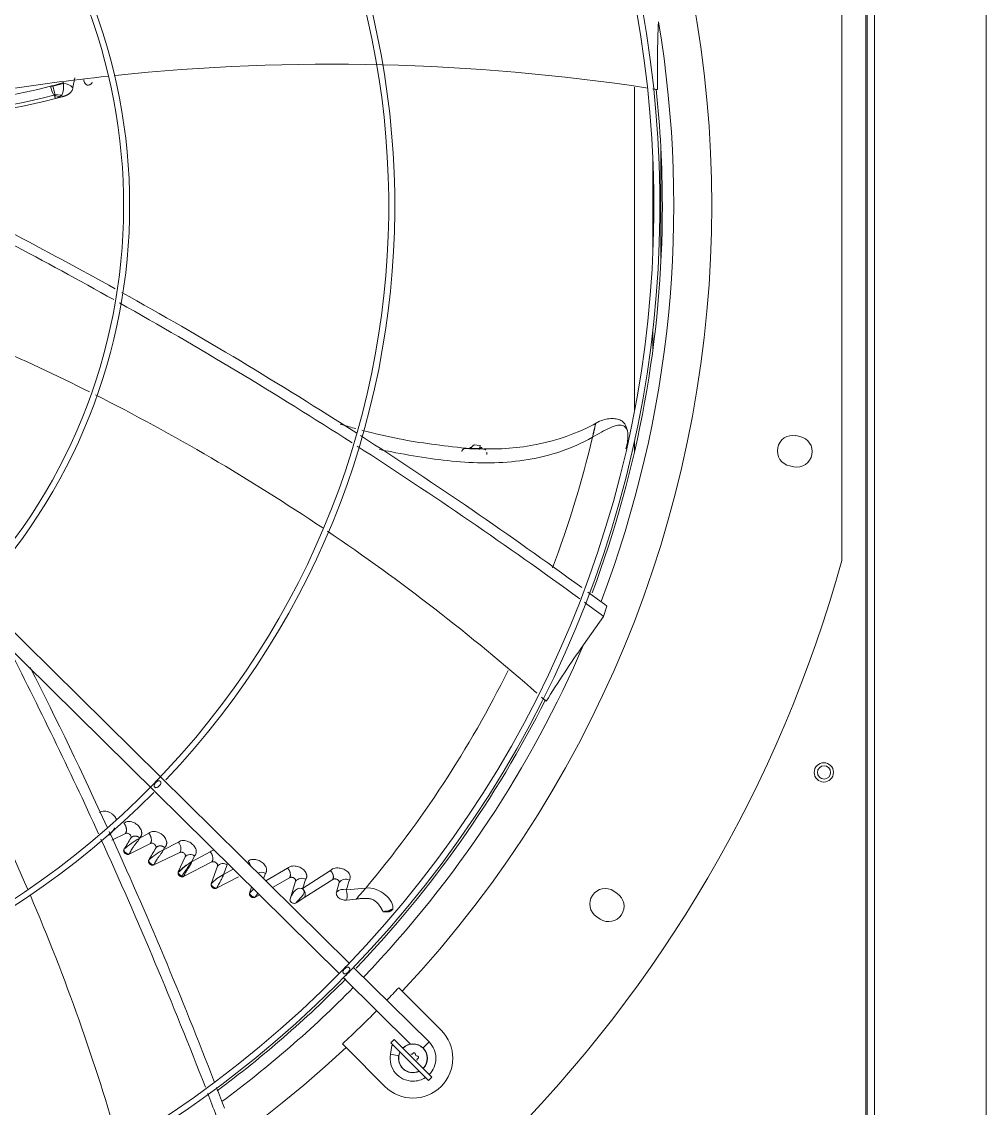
# Model space of a CAD drawing. Header units: millimetres. Extents: x 113490 to 142599, y -20467 to 115.
# Drawn here: x 126723.5 to 127123.6, y -11734.3 to -11283.8 of the extents above; entities that cross this region are included whole.
import ezdxf

# ---------------------------------------------------------------- set-up
doc = ezdxf.new("R2010")
doc.units = ezdxf.units.MM
doc.layers.add('DV3_0', color=7, linetype='Continuous')

msp = doc.modelspace()

# ---------------------------------------------------------------- linework, layer by layer
at = {"layer": 'DV3_0', "color": 7, "linetype": 'Continuous', "lineweight": 20}
for p, q in [((127123.64, -11903.49), (127123.64, -9745.49)), ((127073.64, -9845.59), (127073.64, -11865.47)), ((126735.42, -11310.52), (126735.42, -11310.5)), ((126736.33, -11310.31), (126740.82, -11308.9)), ((126740.82, -11308.9), (126740.85, -11309.41)), ((126736.83, -11314.21), (126736.79, -11314.18)), ((126737.46, -11315.62), (126736.88, -11314.26)), ((126737.12, -11314.17), (126739.07, -11314.84)), ((126739.07, -11314.84), (126737.46, -11315.62)), ((126740.04, -11314.26), (126739.07, -11314.84)), ((126740.24, -11314.88), (126740.04, -11314.26)), ((126988.63, -11383.52), (126988.63, -11336.47)), ((126985.31, -11379.64), (126985.31, -11340.34)), ((126985.31, -11419.76), (126985.31, -11411.56)), ((126909.78, -11460.67), (126913.32, -11460.77)), ((126890, -11709.27), (126892.46, -11706.78)), ((126879.88, -11712.5), (126876.44, -11711.89))]:
    msp.add_line(p, q, dxfattribs=at)
at = {"layer": 'DV3_0', "color": 7, "linetype": 'Continuous', "lineweight": 15}
for p, q in [((127074.24, -9857.26), (127074.24, -11851.51)), ((127077.24, -9857.26), (127077.24, -11851.51)), ((127063.74, -11507.16), (127063.74, -11212.82)), ((126744.72, -11311.09), (126745.54, -11307.04)), ((126735.42, -11310.5), (126735.4, -11310.42)), ((126736.38, -11310.46), (126736.33, -11310.31)), ((126740.85, -11309.41), (126736.38, -11310.46)), ((126736.39, -11310.5), (126736.38, -11310.46)), ((126977.73, -11444.84), (126977.73, -11310.84)), ((126736.79, -11314.18), (126737.15, -11313.76)), ((126736.83, -11314.21), (126737.16, -11313.9)), ((126736.88, -11314.26), (126736.83, -11314.21)), ((126736.88, -11314.26), (126737.12, -11314.17)), ((126737.16, -11313.9), (126737.15, -11313.76)), ((126740.04, -11314.26), (126737.16, -11313.9)), ((126740.24, -11314.88), (126737.46, -11315.62)), ((126859.33, -11674.11), (126550.04, -11369.11)), ((126546.48, -11374.03), (126855.15, -11678.41)), ((127046.29, -11455.72), (127044.62, -11455.38)), ((126909.76, -11460.82), (126913.28, -11460.91)), ((126913.85, -11459.44), (126910.99, -11459.21)), ((126913.28, -11460.91), (126913.32, -11460.77)), ((126916.49, -11460.8), (126915.22, -11460.78)), ((126977.73, -11461.9), (126977.73, -11457.32)), ((127042.13, -11467.94), (127043.79, -11468.27)), ((126964.89, -11530.33), (126966.18, -11526.01)), ((126956.57, -11542.07), (126964.89, -11530.33)), ((126766.55, -11620.32), (126760.83, -11623.06)), ((126776.19, -11620.23), (126772.24, -11622.34)), ((126772.24, -11622.34), (126772.37, -11622.14)), ((126776.89, -11624.44), (126768.03, -11628.89)), ((126788.44, -11623.91), (126782.21, -11627.07)), ((126782.21, -11627.07), (126782.76, -11626.19)), ((126789.11, -11628.16), (126778.3, -11633.34)), ((126788.4, -11636.28), (126791.33, -11630.01)), ((126801.68, -11627.95), (126793.94, -11632.12)), ((126793.94, -11632.12), (126795.2, -11629.68)), ((126802.4, -11632.14), (126790.61, -11638.17)), ((126802.07, -11641.22), (126804.69, -11633.86)), ((126807.14, -11637.31), (126808.73, -11633.35)), ((126811.23, -11635.11), (126807.14, -11637.31)), ((126833.76, -11634.71), (126824.73, -11639.99)), ((126851.51, -11635.73), (126839.98, -11643.18)), ((126813.42, -11638.34), (126804.33, -11642.99)), ((126823.79, -11639.06), (126824.57, -11636.93)), ((126834.62, -11638.65), (126827.48, -11642.7)), ((126834.79, -11647.61), (126837.09, -11640.13)), ((126852.51, -11639.39), (126840.88, -11646.74)), ((126853.99, -11644.6), (126855.14, -11640.66)), ((126817.97, -11645.09), (126818.8, -11642.57)), ((126839.98, -11643.18), (126839.75, -11643.15)), ((126866.19, -11642.94), (126858.12, -11643.74)), ((126970.53, -11645.15), (126969.11, -11644.2)), ((126822.05, -11645.77), (126820.33, -11646.75)), ((126840.88, -11646.74), (126837.28, -11649.09)), ((126862.26, -11647.52), (126858.26, -11647.92)), ((126873.49, -11652.78), (126873.48, -11652.77)), ((126962, -11654.85), (126963.42, -11655.79)), ((126892.46, -11706.78), (126861.11, -11675.87)), ((126856.93, -11680.17), (126884.78, -11707.63)), ((126881.35, -11685.77), (126879.86, -11684.27)), ((126897.46, -11701.88), (126881.35, -11685.77)), ((126856.52, -11707.61), (126858.01, -11709.1)), ((126877.07, -11708.28), (126876.44, -11711.89)), ((126878.01, -11705.77), (126876.6, -11707.18)), ((126892.16, -11722.74), (126876.6, -11707.18)), ((126877.83, -11708.41), (126877.07, -11708.28)), ((126878.01, -11705.77), (126893.57, -11721.32)), ((126858.01, -11709.1), (126874.12, -11725.21)), ((126881.76, -11709.1), (126881.27, -11709.02)), ((126892.16, -11722.74), (126893.57, -11721.32))]:
    msp.add_line(p, q, dxfattribs=at)
for centre, radius in [((127056.24, -11594.99), 4), ((127056.32, -11594.99), 2.75)]:
    msp.add_circle(centre, radius, dxfattribs=at)
for centre, radius, start, end in [((126532.24, -11359.99), 453.5, 315.9918, 45.5613), ((126532.24, -11359.99), 456, 316.0129, 45.5635), ((126532.24, -11359.99), 477.5, 316.9802, 43.0198), ((126532.24, -11359.99), 346, 316.5062, 45.3204), ((126532.24, -11359.99), 343.5, 315.6512, 45.622), ((126532.24, -11359.99), 233.5, 316.4663, 45.8392), ((126532.24, -11359.99), 236, 317.0271, 45.7088), ((127394.49, -11303.41), 407.31, 177.2335, 181.1915), ((126852.17, -12173.61), 872.25, 81.35598, 95.92318), ((126852.17, -12173.61), 872.25, 96.10944, 102.2715), ((126677.98, -11087.98), 229.83, 273.7436, 284.4718), ((126736.02, -11313.43), 3, 83.1052, 101.6036), ((126735.97, -11313.43), 2.96, 81.7265, 100.6224), ((126746.33, -11308.54), 11.08, 190.2785, 210.594), ((126706.61, -11319.16), 31.02, 10.0291, 16.2291), ((126740.73, -11314.98), 5.57, 44.234, 88.773), ((126754.21, -11306.69), 5.19, 193.4825, 210.9685), ((126852.17, -12173.61), 872.25, 81.09042, 81.22118), ((126532.24, -11359.99), 457, 0, 6.0686), ((126675.03, -11081.5), 240.73, 268.2172, 284.865), ((126678.47, -11087.41), 235.71, 267.3918, 284.4925), ((126736.7, -11313.97), 0.473, 334.4881, 7.6188), ((125868.29, -13004.2), 1841.3, 60.95292, 64.05747), ((125822.55, -13075.18), 1921.33, 60.74083, 63.6758), ((126532.24, -11359.99), 457, 339.424, 0), ((125868.29, -13004.2), 1841.3, 57.32213, 60.857), ((126361.51, -12217.42), 872.25, 63.43384, 69.5445), ((125822.55, -13075.18), 1921.33, 57.30151, 60.65735), ((126361.51, -12217.42), 872.25, 56.07412, 63.25423), ((126919.22, -11370.51), 90.33, 268.265, 299.1199), ((126971.22, -11454.5), 3.74, 5.171, 55.2182), ((125868.29, -13004.2), 1841.3, 53.79883, 57.26308), ((126919.26, -11381.92), 84.69, 298.9449, 299.1014), ((126955.43, -11455.21), 19.56, 343.2318, 2.9654), ((126975.18, -11454.14), 0.228, 185.4122, 193.4088), ((127043.37, -11461.66), 6.4, 78.75, 258.75), ((127045.04, -11461.99), 6.4, 258.75, 78.75), ((125822.55, -13075.18), 1921.33, 53.88646, 57.22542), ((126896.48, -11458.5), 13.48, 350.086, 350.7078), ((126902.44, -11457.07), 11.5, 341.215, 348.1299), ((126361.51, -12217.42), 872.25, 48.70033, 55.91709), ((126532.24, -11359.99), 551.5, 285.4775, 344.5225), ((125868.29, -13004.2), 1841.3, 53.39786, 53.70009), ((125822.55, -13075.18), 1921.33, 53.51882, 53.81385), ((125007.86, -12419.24), 1921.39, 24.56568, 27.16861), ((125925.06, -11989.01), 872.25, 23.32871, 30.53654), ((127288.3, -11778.63), 407.44, 144.5071, 148.4639), ((125085.13, -12384.07), 1840.9, 24.60001, 26.89057), ((126361.51, -12217.42), 872.25, 48.36342, 48.53339), ((126532.24, -11359.99), 457, 316.2145, 333.3652), ((126532.24, -11359.99), 343.5, 225.9212, 315.6512), ((126532.24, -11359.99), 346, 270, 315.3179), ((125007.86, -12419.24), 1921.39, 21.16348, 24.49317), ((125085.13, -12384.07), 1840.9, 21.02717, 24.54064), ((123879.59, -9865.68), 3381.22, 328.6085, 328.70007), ((126788.48, -11651.66), 33.52, 118.9878, 132.3769), ((123366.29, -9634.07), 3951.76, 329.64096, 329.72446), ((126795.89, -11652.79), 29.13, 118.0017, 132.6106), ((126785.56, -11626.55), 3.91, 335.5813, 42.3867), ((126793.42, -11631.68), 2.68, 48.4997, 141.4403), ((126814.63, -11634.45), 3.78, 12.1191, 44.0614), ((126809.02, -11656.75), 28.87, 121.4706, 135.595), ((126805.89, -11653.83), 24.77, 118.8187, 134.9058), ((126806.98, -11635.69), 2.93, 53.1363, 141.3148), ((126822.86, -11639.46), 3.06, 55.8728, 117.4823), ((126815.93, -11653.96), 18.83, 117.8465, 137.415), ((126839.64, -11642.09), 3.21, 59.3258, 142.3868), ((126688.61, -11589.89), 160.48, 340.6073, 342.0589), ((126857.88, -11642.72), 3.43, 63.9172, 143.096), ((126691.9, -11590.08), 174.66, 342.1076, 343.5161), ((126833.09, -11658.56), 20.25, 131.5607, 138.3129), ((126802.96, -11634.93), 21.01, 325.7537, 331.1896), ((126839.06, -11645.79), 2.73, 75.2441, 82.0086), ((126837.32, -11645.95), 3.71, 23.6858, 48.9928), ((126837.92, -11645.6), 3.17, 338.8246, 49.6777), ((126838.76, -11644.32), 1.96, 345.276, 355.8699), ((126856.72, -11647.35), 3.87, 68.7786, 134.8411), ((126851.66, -11646.04), 6.86, 344.1096, 19.6497), ((126851.41, -11646.05), 7.09, 344.7194, 19.04), ((126688.74, -11494.33), 231.46, 318.56, 320.0536), ((126965.56, -11649.53), 6.4, 56.25, 236.25), ((126966.97, -11650.47), 6.4, 236.25, 56.25), ((125925.06, -11989.01), 872.25, 15.864, 23.15375), ((126532.24, -11359.99), 453.5, 315.56, 315.9918), ((126532.24, -11359.99), 456, 315.5714, 316.0129), ((126532.24, -11359.99), 453.5, 225.9915, 315.56), ((126532.24, -11359.99), 456, 270, 315.5611), ((126532.24, -11359.99), 457, 306.5693, 315.4466), ((126532.24, -11359.99), 456, 315.5611, 315.5714), ((126532.24, -11359.99), 475.39, 316.1242, 316.989), ((126532.24, -11359.99), 475.39, 313.011, 315.4011), ((126885.79, -11713.54), 16.5, 225, 45), ((126885.79, -11713.54), 6, 315, 135), ((126885.79, -11713.54), 5.91, 315, 135), ((126885.79, -11713.54), 9.5, 315, 45.4011), ((126532.24, -11359.99), 477.5, 226.9802, 313.0198), ((126885.79, -11713.54), 9.5, 170, 270), ((126885.79, -11713.54), 6, 154.4712, 295.5288), ((126885.79, -11713.54), 5.91, 154.7712, 295.2288), ((126885.19, -11711.29), 0.6, 238.8788, 331.1212), ((126886.24, -11711.87), 0.6, 358.8617, 151.1383), ((126887.44, -11711.9), 0.6, 178.8788, 271.1212), ((126887.46, -11713.1), 0.6, 298.8618, 91.1382), ((126888.04, -11714.15), 0.6, 118.8788, 211.1212), ((126885.79, -11713.54), 9.5, 270, 302.8343), ((125085.13, -12384.07), 1840.9, 20.67002, 20.95746), ((125007.86, -12419.24), 1921.39, 20.79191, 21.08376)]:
    msp.add_arc(centre, radius, start, end, dxfattribs=at)
at = {"layer": 'DV3_0', "color": 7, "linetype": 'Continuous', "lineweight": 20}
for centre, radius, start, end in [((126532.24, -11359.99), 461.75, 339.1775, 9.5034), ((126736.19, -11313.2), 2.89, 87.0676, 105.6955), ((126730.28, -11310.14), 10.59, 337.0766, 3.9275), ((126702.14, -11323.08), 36.1, 11.929, 14.2834), ((126517.91, -11350.55), 454.74, 339.4486, 346.5883), ((126532.24, -11359.99), 461.75, 316.1456, 336.7764), ((126517.91, -11350.55), 454.74, 319.986, 333.5975), ((126788.86, -11636.43), 0.488, 162.8059, 194.1766), ((126790.81, -11635.59), 2.6, 201.5728, 250.1568), ((126790.51, -11636.83), 1.34, 244.2828, 274.1581), ((126532.24, -11359.99), 461.75, 306.4295, 315.4011)]:
    msp.add_arc(centre, radius, start, end, dxfattribs=at)
at = {"layer": 'DV3_0', "color": 7, "linetype": 'Continuous', "lineweight": 15}
for points, knots in [([(126740.24, -11314.88), (126740.36, -11314.85), (126740.59, -11314.79), (126740.93, -11314.68), (126741.25, -11314.57), (126741.55, -11314.46), (126741.83, -11314.34), (126742.1, -11314.21), (126742.36, -11314.09), (126742.59, -11313.96), (126742.82, -11313.82), (126743.03, -11313.68), (126743.22, -11313.53), (126743.4, -11313.38), (126743.62, -11313.19), (126743.87, -11312.93), (126744.12, -11312.6), (126744.33, -11312.25), (126744.5, -11311.88), (126744.63, -11311.5), (126744.69, -11311.23), (126744.72, -11311.09)], [0, 0, 0, 0, 0.056641, 0.110783, 0.162557, 0.212098, 0.259543, 0.305035, 0.348719, 0.390746, 0.431269, 0.470446, 0.508434, 0.545395, 0.581486, 0.649318, 0.716602, 0.784371, 0.853612, 0.925225, 1, 1, 1, 1]), ([(126749.76, -11309.37), (126749.81, -11309.49), (126749.98, -11309.71), (126750.37, -11309.95), (126750.87, -11310.05), (126751.41, -11310), (126751.92, -11309.81), (126752.31, -11309.52), (126752.58, -11309.18), (126752.68, -11308.92), (126752.7, -11308.79)], [0, 0, 0, 0, 0.124936, 0.249948, 0.37496, 0.499972, 0.624984, 0.749995, 0.875007, 1, 1, 1, 1]), ([(126862.11, -11452.46), (126860.25, -11451.95), (126858.08, -11451.34), (126855.93, -11450.71), (126855.63, -11450.62)], [0.26060468, 0.26060468, 0.26060468, 0.26060468, 0.29278146, 0.29802068, 0.29802068, 0.29802068, 0.29802068]), ([(126960.61, -11454.91), (126960.75, -11454.29), (126960.97, -11453.26), (126961.21, -11452.15), (126961.38, -11451.34), (126961.49, -11450.77), (126961.56, -11450.41), (126961.59, -11450.24), (126961.59, -11450.21), (126961.56, -11450.32), (126961.49, -11450.59), (126961.38, -11451.09), (126961.25, -11451.63), (126961.09, -11452.37), (126960.88, -11453.28), (126960.61, -11454.45), (126960.38, -11455.46), (126960.25, -11456.03)], [0, 0, 0, 0, 0.062128, 0.124656, 0.187183, 0.249711, 0.312238, 0.374766, 0.437294, 0.499821, 0.624876, 0.687404, 0.749931, 0.812459, 0.874987, 0.937514, 1, 1, 1, 1]), ([(126973.36, -11451.43), (126972.68, -11451.02), (126971.82, -11450.92), (126969.85, -11451.19), (126968.74, -11451.57), (126966.4, -11452.61), (126965.18, -11453.26), (126962.76, -11454.6), (126961.56, -11455.3), (126960.45, -11455.92)], [0, 0, 0, 0, 0.25, 0.25, 0.5, 0.5, 0.75, 0.75, 1, 1, 1, 1]), ([(126973.62, -11450.5), (126973.32, -11450.13), (126972.71, -11449.38), (126971.14, -11448.59), (126969.04, -11448.21), (126966.58, -11448.34), (126963.93, -11449.05), (126962.4, -11449.81), (126961.51, -11450.27)], [0, 0, 0, 0, 0.120272, 0.284495, 0.459149, 0.640843, 0.823587, 1, 1, 1, 1]), ([(126907.82, -11460.62), (126897.61, -11459.46), (126884.11, -11457.86), (126869.77, -11454.49), (126864.59, -11453.13)], [0, 0, 0, 0, 0.1570657, 0.2463577, 0.2463577, 0.2463577, 0.2463577]), ([(126871.88, -11461.13), (126873.56, -11461.47), (126875.25, -11461.79), (126886.42, -11463.91), (126895.98, -11465.49), (126914.95, -11466.95), (126924.36, -11466.83), (126942.7, -11463.76), (126951.63, -11460.83), (126960.25, -11456.03)], [0.6026537, 0.6026537, 0.6026537, 0.6026537, 0.625, 0.625, 0.75, 0.75, 0.875, 0.875, 1, 1, 1, 1]), ([(126906.02, -11461.92), (126906.04, -11461.87), (126906.07, -11461.78), (126906.13, -11461.64), (126906.19, -11461.52), (126906.25, -11461.41), (126906.31, -11461.31), (126906.42, -11461.17), (126906.6, -11460.99), (126906.91, -11460.81), (126907.31, -11460.68), (126907.85, -11460.62), (126908.33, -11460.64), (126908.71, -11460.68), (126908.95, -11460.72), (126909.16, -11460.75), (126909.33, -11460.78), (126909.46, -11460.8), (126909.57, -11460.81), (126909.67, -11460.81), (126909.73, -11460.82), (126909.76, -11460.82)], [0, 0, 0, 0, 0.034615, 0.067153, 0.097641, 0.126151, 0.15278, 0.177653, 0.253284, 0.326616, 0.426356, 0.551745, 0.706817, 0.759074, 0.82393, 0.874115, 0.905827, 0.93629, 0.961485, 0.980409, 1, 1, 1, 1]), ([(126909.46, -11460.42), (126909.45, -11460.36), (126909.44, -11460.25), (126909.46, -11460.1), (126909.5, -11460.08), (126909.55, -11460.18), (126909.58, -11460.32), (126909.62, -11460.49), (126909.65, -11460.6), (126909.71, -11460.68), (126909.77, -11460.67), (126909.78, -11460.67)], [0, 0, 0, 0, 0.128962, 0.223321, 0.471945, 0.607552, 0.749514, 0.893505, 0.958713, 0.987993, 1, 1, 1, 1]), ([(126909.46, -11460.42), (126909.49, -11460.41), (126909.53, -11460.37), (126909.6, -11460.33), (126909.67, -11460.3), (126909.71, -11460.29), (126909.73, -11460.28), (126909.74, -11460.28)], [0, 0, 0, 0, 0.0394695, 0.0785517, 0.1172794, 0.155685, 0.161873, 0.161873, 0.161873, 0.161873]), ([(126909.78, -11460.67), (126909.82, -11460.61), (126909.9, -11460.49), (126910.02, -11460.33), (126910.13, -11460.17), (126910.25, -11460.01), (126910.36, -11459.87), (126910.47, -11459.74), (126910.58, -11459.62), (126910.68, -11459.52), (126910.79, -11459.43), (126910.89, -11459.35), (126910.98, -11459.3), (126911.07, -11459.26), (126911.16, -11459.23), (126911.24, -11459.23), (126911.29, -11459.24), (126911.32, -11459.25)], [0, 0, 0, 0, 0.0316233, 0.063666, 0.0961048, 0.1289206, 0.1620988, 0.1956297, 0.2295096, 0.2637404, 0.2983311, 0.3332973, 0.3686623, 0.4044567, 0.4407194, 0.4774968, 0.5148434, 0.5148434, 0.5148434, 0.5148434]), ([(126913.28, -11460.91), (126913.36, -11460.91), (126913.54, -11460.91), (126913.93, -11460.89), (126914.42, -11460.87), (126915.08, -11460.91), (126915.64, -11461.03), (126915.97, -11461.25), (126916.05, -11461.32)], [0, 0, 0, 0, 0.0432673, 0.1100997, 0.236564, 0.3525356, 0.5287013, 0.6036374, 0.6036374, 0.6036374, 0.6036374]), ([(126913.32, -11460.77), (126913.34, -11460.77), (126913.38, -11460.76), (126913.42, -11460.72), (126913.49, -11460.68), (126913.56, -11460.62), (126913.65, -11460.54), (126913.79, -11460.43), (126913.96, -11460.34), (126914.16, -11460.28), (126914.36, -11460.34), (126914.35, -11460.55), (126914.35, -11460.65)], [0, 0, 0, 0, 0.012213, 0.03615, 0.072549, 0.121252, 0.181278, 0.274862, 0.441704, 0.562368, 0.791317, 1, 1, 1, 1]), ([(126778.65, -11601.1), (126778.61, -11601.05), (126778.53, -11600.96), (126778.42, -11600.72), (126778.38, -11600.32), (126778.56, -11599.89), (126778.83, -11599.51), (126779.1, -11599.19), (126779.4, -11598.91), (126779.78, -11598.64), (126780.2, -11598.46), (126780.59, -11598.48), (126780.83, -11598.6), (126780.92, -11598.67), (126780.96, -11598.71)], [0, 0, 0, 0, 0.040443, 0.081793, 0.180216, 0.319289, 0.407802, 0.503208, 0.598506, 0.68594, 0.822069, 0.918689, 0.959722, 1, 1, 1, 1]), ([(126780.96, -11598.71), (126781, -11598.76), (126781.08, -11598.85), (126781.2, -11599.09), (126781.24, -11599.49), (126781.06, -11599.92), (126780.79, -11600.31), (126780.52, -11600.62), (126780.22, -11600.9), (126779.84, -11601.17), (126779.42, -11601.36), (126779.03, -11601.33), (126778.79, -11601.21), (126778.7, -11601.14), (126778.65, -11601.1)], [0, 0, 0, 0, 0.040471, 0.081926, 0.180876, 0.319892, 0.408079, 0.503208, 0.597701, 0.68481, 0.821378, 0.918632, 0.959731, 1, 1, 1, 1]), ([(126762.77, -11614.55), (126762.65, -11614.24), (126762.22, -11613.4), (126761.27, -11612.39), (126760.07, -11611.6), (126758.95, -11611.15), (126757.76, -11610.97), (126756.6, -11611.09), (126755.99, -11611.47), (126755.68, -11611.66)], [0.3184367, 0.3184367, 0.3184367, 0.3184367, 0.3985096, 0.5413232, 0.628849, 0.7196251, 0.8121213, 0.9052908, 1, 1, 1, 1]), ([(126761.99, -11618.04), (126761.97, -11618.09), (126761.93, -11618.19), (126761.86, -11618.35), (126761.78, -11618.5), (126761.69, -11618.66), (126761.53, -11618.92), (126761.25, -11619.31), (126760.84, -11619.83), (126760.43, -11620.33), (126760.1, -11620.72), (126759.93, -11620.93), (126759.88, -11621)], [0.0000242, 0.0000242, 0.0000242, 0.0000242, 0.0223392, 0.0454389, 0.0693317, 0.0940459, 0.1196058, 0.1909934, 0.2852171, 0.3759865, 0.4428982, 0.4761984, 0.4761984, 0.4761984, 0.4761984]), ([(126772.37, -11622.14), (126772.49, -11622.02), (126772.72, -11621.8), (126772.97, -11621.4), (126773.13, -11621), (126773.22, -11620.62), (126773.25, -11620.25), (126773.24, -11619.92), (126773.14, -11619.14), (126772.62, -11617.9), (126771.44, -11616.68), (126770.23, -11615.92), (126769.11, -11615.49), (126767.93, -11615.33), (126766.77, -11615.47), (126766.17, -11615.86), (126765.87, -11616.06)], [0, 0, 0, 0, 0.045484, 0.087511, 0.126239, 0.161752, 0.193995, 0.22288, 0.248302, 0.398303, 0.542361, 0.628866, 0.719082, 0.81149, 0.90479, 1, 1, 1, 1]), ([(126765.87, -11616.06), (126765.91, -11616.11), (126765.98, -11616.19), (126766.08, -11616.33), (126766.16, -11616.46), (126766.25, -11616.59), (126766.32, -11616.71), (126766.38, -11616.83), (126766.44, -11616.95), (126766.5, -11617.06), (126766.55, -11617.17), (126766.59, -11617.27), (126766.62, -11617.36), (126766.66, -11617.45), (126766.69, -11617.54), (126766.71, -11617.61), (126766.73, -11617.68), (126766.75, -11617.75), (126766.76, -11617.81), (126766.78, -11617.86), (126766.79, -11617.9), (126766.8, -11617.94), (126766.8, -11617.97), (126766.81, -11617.99), (126766.84, -11618.15), (126766.89, -11618.44), (126766.92, -11618.84), (126766.9, -11619.2), (126766.85, -11619.53), (126766.77, -11619.83), (126766.67, -11620.09), (126766.59, -11620.24), (126766.55, -11620.32)], [0, 0, 0, 0, 0.034344, 0.067168, 0.098516, 0.128424, 0.156915, 0.184012, 0.209726, 0.234069, 0.257047, 0.278666, 0.298927, 0.317831, 0.335378, 0.351567, 0.366395, 0.37986, 0.391959, 0.402687, 0.412043, 0.420021, 0.42662, 0.431837, 0.435668, 0.528079, 0.616208, 0.700323, 0.780585, 0.857152, 0.930213, 1, 1, 1, 1]), ([(126768.7, -11622.28), (126768.73, -11622.22), (126768.79, -11622.11), (126768.84, -11621.84), (126768.8, -11621.46), (126768.56, -11621), (126768.17, -11620.6), (126767.7, -11620.33), (126767.25, -11620.21), (126766.92, -11620.21), (126766.7, -11620.26), (126766.6, -11620.3), (126766.55, -11620.32)], [0, 0, 0, 0, 0.060979, 0.122856, 0.254546, 0.396945, 0.545585, 0.68882, 0.805931, 0.904784, 0.952657, 1, 1, 1, 1]), ([(126772.24, -11622.34), (126772.22, -11622.39), (126772.18, -11622.49), (126772.12, -11622.64), (126772.04, -11622.79), (126771.96, -11622.95), (126771.8, -11623.21), (126771.54, -11623.6), (126771.15, -11624.12), (126770.74, -11624.62), (126770.42, -11625.03), (126770.1, -11625.43), (126769.78, -11625.86), (126769.47, -11626.31), (126769.23, -11626.69), (126769.04, -11627), (126768.87, -11627.3), (126768.71, -11627.6), (126768.56, -11627.89), (126768.42, -11628.17), (126768.29, -11628.43), (126768.16, -11628.68), (126768.07, -11628.82), (126768.03, -11628.89)], [0, 0, 0, 0, 0.022116, 0.044979, 0.068622, 0.093072, 0.118353, 0.189051, 0.281999, 0.373022, 0.439614, 0.481491, 0.564848, 0.63761, 0.682237, 0.724973, 0.76612, 0.806014, 0.845018, 0.883516, 0.921909, 0.9606, 1, 1, 1, 1]), ([(126772.37, -11622.14), (126772.33, -11622.11), (126772.26, -11622.04), (126772.14, -11621.95), (126772.02, -11621.87), (126771.9, -11621.79), (126771.78, -11621.71), (126771.65, -11621.65), (126771.52, -11621.59), (126771.39, -11621.54), (126771.26, -11621.49), (126771.12, -11621.46), (126770.99, -11621.43), (126770.85, -11621.4), (126770.72, -11621.39), (126770.59, -11621.38), (126770.45, -11621.38), (126770.32, -11621.38), (126770.19, -11621.4), (126770.07, -11621.42), (126769.94, -11621.44), (126769.82, -11621.48), (126769.7, -11621.52), (126769.58, -11621.57), (126769.46, -11621.62), (126769.35, -11621.68), (126769.25, -11621.75), (126769.14, -11621.82), (126769.05, -11621.9), (126768.95, -11621.99), (126768.86, -11622.08), (126768.78, -11622.18), (126768.73, -11622.25), (126768.7, -11622.28)], [0, 0, 0, 0, 0.030291, 0.06056, 0.090853, 0.121211, 0.151668, 0.182249, 0.212976, 0.243865, 0.274927, 0.306171, 0.337603, 0.369226, 0.401044, 0.43306, 0.465274, 0.49769, 0.530307, 0.563117, 0.596108, 0.629266, 0.662573, 0.696012, 0.729564, 0.76321, 0.796931, 0.830709, 0.864529, 0.898377, 0.932243, 0.966118, 1, 1, 1, 1]), ([(126782.76, -11626.19), (126782.88, -11626.07), (126783.11, -11625.84), (126783.36, -11625.44), (126783.51, -11625.04), (126783.59, -11624.66), (126783.62, -11624.3), (126783.6, -11623.97), (126783.49, -11623.19), (126782.94, -11621.95), (126781.73, -11620.76), (126780.52, -11620.02), (126779.41, -11619.61), (126778.23, -11619.46), (126777.07, -11619.62), (126776.49, -11620.03), (126776.19, -11620.23)], [0, 0, 0, 0, 0.045632, 0.087718, 0.126426, 0.161832, 0.193872, 0.222444, 0.247427, 0.398097, 0.543438, 0.628642, 0.718208, 0.8105, 0.904084, 1, 1, 1, 1]), ([(126776.19, -11620.23), (126776.23, -11620.28), (126776.3, -11620.36), (126776.4, -11620.5), (126776.49, -11620.63), (126776.57, -11620.76), (126776.65, -11620.88), (126776.72, -11621), (126776.78, -11621.12), (126776.83, -11621.23), (126776.88, -11621.34), (126776.92, -11621.44), (126776.96, -11621.53), (126776.99, -11621.62), (126777.02, -11621.7), (126777.04, -11621.77), (126777.06, -11621.84), (126777.08, -11621.9), (126777.1, -11621.95), (126777.11, -11622), (126777.12, -11622.04), (126777.13, -11622.08), (126777.13, -11622.1), (126777.17, -11622.27), (126777.22, -11622.56), (126777.25, -11622.96), (126777.24, -11623.32), (126777.19, -11623.66), (126777.11, -11623.95), (126777.01, -11624.21), (126776.93, -11624.37), (126776.89, -11624.44)], [0, 0, 0, 0, 0.034913, 0.068221, 0.099975, 0.130214, 0.158967, 0.186255, 0.212093, 0.236491, 0.259457, 0.280995, 0.301106, 0.31979, 0.337046, 0.352872, 0.367264, 0.38022, 0.391735, 0.401805, 0.410427, 0.417596, 0.42331, 0.427565, 0.521414, 0.610902, 0.696294, 0.777739, 0.855376, 0.929387, 1, 1, 1, 1]), ([(126768.03, -11628.89), (126768, -11628.91), (126767.96, -11628.93), (126767.88, -11628.96), (126767.79, -11628.98), (126767.68, -11629.01), (126767.53, -11629.03), (126767.34, -11629.02), (126767.14, -11628.99), (126766.82, -11628.9), (126766.5, -11628.72), (126766.22, -11628.47), (126766.04, -11628.25), (126765.89, -11628.02), (126765.8, -11627.77), (126765.75, -11627.53), (126765.75, -11627.32), (126765.78, -11627.15), (126765.82, -11627.02), (126765.87, -11626.94), (126765.89, -11626.9)], [0, 0, 0, 0, 0.023685, 0.047466, 0.071475, 0.09584, 0.144223, 0.193094, 0.248324, 0.304393, 0.444759, 0.517414, 0.59071, 0.664382, 0.736891, 0.805398, 0.873372, 0.916416, 0.958401, 1, 1, 1, 1]), ([(126768.03, -11628.89), (126767.85, -11628.93), (126767.6, -11628.88), (126767.04, -11628.64), (126766.74, -11628.45), (126766.24, -11628), (126766.04, -11627.74), (126765.82, -11627.26), (126765.8, -11627.05), (126765.89, -11626.9)], [0, 0, 0, 0, 0.25, 0.25, 0.5, 0.5, 0.75, 0.75, 1, 1, 1, 1]), ([(126779.07, -11626.38), (126779.1, -11626.32), (126779.16, -11626.21), (126779.2, -11625.93), (126779.15, -11625.55), (126778.91, -11625.09), (126778.5, -11624.7), (126778.03, -11624.44), (126777.58, -11624.33), (126777.26, -11624.33), (126777.04, -11624.38), (126776.94, -11624.42), (126776.89, -11624.44)], [0, 0, 0, 0, 0.060903, 0.122655, 0.25432, 0.397066, 0.546321, 0.689979, 0.806929, 0.905328, 0.952911, 1, 1, 1, 1]), ([(126782.21, -11627.07), (126782.19, -11627.11), (126782.16, -11627.21), (126782.1, -11627.35), (126782.04, -11627.5), (126781.96, -11627.65), (126781.83, -11627.9), (126781.59, -11628.27), (126781.24, -11628.76), (126780.87, -11629.25), (126780.57, -11629.63), (126780.29, -11630.01), (126779.99, -11630.42), (126779.69, -11630.85), (126779.46, -11631.22), (126779.28, -11631.52), (126779.12, -11631.81), (126778.96, -11632.1), (126778.82, -11632.37), (126778.68, -11632.64), (126778.55, -11632.89), (126778.42, -11633.13), (126778.34, -11633.27), (126778.3, -11633.34)], [0, 0, 0, 0, 0.021768, 0.044278, 0.067562, 0.091644, 0.116549, 0.185919, 0.276389, 0.3673, 0.432608, 0.471944, 0.555436, 0.628427, 0.674056, 0.717868, 0.760141, 0.801183, 0.841323, 0.88091, 0.920305, 0.959878, 1, 1, 1, 1]), ([(126782.76, -11626.19), (126782.73, -11626.16), (126782.65, -11626.1), (126782.54, -11626.01), (126782.42, -11625.92), (126782.29, -11625.84), (126782.17, -11625.77), (126782.04, -11625.71), (126781.91, -11625.65), (126781.78, -11625.6), (126781.64, -11625.56), (126781.51, -11625.52), (126781.38, -11625.5), (126781.24, -11625.47), (126781.11, -11625.46), (126780.97, -11625.45), (126780.84, -11625.45), (126780.71, -11625.46), (126780.58, -11625.47), (126780.45, -11625.5), (126780.32, -11625.53), (126780.2, -11625.56), (126780.08, -11625.6), (126779.96, -11625.65), (126779.84, -11625.71), (126779.73, -11625.77), (126779.62, -11625.84), (126779.52, -11625.92), (126779.42, -11626), (126779.32, -11626.08), (126779.23, -11626.18), (126779.15, -11626.27), (126779.1, -11626.34), (126779.07, -11626.38)], [0, 0, 0, 0, 0.030121, 0.060224, 0.090357, 0.120564, 0.150876, 0.181322, 0.211924, 0.242699, 0.273659, 0.304813, 0.336169, 0.367731, 0.399502, 0.431485, 0.463683, 0.496098, 0.528729, 0.561568, 0.594602, 0.627818, 0.661197, 0.694722, 0.728373, 0.76213, 0.795975, 0.829888, 0.863855, 0.897859, 0.93189, 0.965938, 1, 1, 1, 1]), ([(126795.2, -11629.68), (126795.3, -11629.56), (126795.49, -11629.33), (126795.69, -11628.94), (126795.81, -11628.56), (126795.87, -11628.18), (126795.88, -11627.82), (126795.84, -11627.48), (126795.69, -11626.71), (126795.08, -11625.51), (126793.86, -11624.38), (126792.66, -11623.69), (126791.57, -11623.31), (126790.43, -11623.18), (126789.31, -11623.34), (126788.73, -11623.72), (126788.44, -11623.91)], [0, 0, 0, 0, 0.042988, 0.083321, 0.121126, 0.156486, 0.189349, 0.219635, 0.247246, 0.398049, 0.54578, 0.630422, 0.719507, 0.811377, 0.904576, 1, 1, 1, 1]), ([(126803.29, -11627.24), (126803.03, -11627.27), (126802.43, -11627.41), (126801.96, -11627.75), (126801.68, -11627.95)], [0.8396517, 0.8396517, 0.8396517, 0.8396517, 0.9042984, 1, 1, 1, 1]), ([(126778.3, -11633.34), (126778.27, -11633.35), (126778.22, -11633.37), (126778.15, -11633.4), (126778.07, -11633.42), (126777.96, -11633.45), (126777.81, -11633.46), (126777.62, -11633.46), (126777.42, -11633.43), (126777.1, -11633.33), (126776.78, -11633.16), (126776.5, -11632.91), (126776.32, -11632.7), (126776.18, -11632.46), (126776.08, -11632.22), (126776.03, -11631.98), (126776.03, -11631.77), (126776.06, -11631.6), (126776.1, -11631.47), (126776.14, -11631.39), (126776.16, -11631.35)], [0, 0, 0, 0, 0.023103, 0.046302, 0.069715, 0.09346, 0.141592, 0.19023, 0.245942, 0.302454, 0.444237, 0.517183, 0.590708, 0.664499, 0.737116, 0.805641, 0.873604, 0.916607, 0.95852, 1, 1, 1, 1]), ([(126778.3, -11633.34), (126778.12, -11633.36), (126777.87, -11633.31), (126777.32, -11633.07), (126777.03, -11632.87), (126776.53, -11632.43), (126776.33, -11632.18), (126776.1, -11631.71), (126776.08, -11631.5), (126776.16, -11631.35)], [0, 0, 0, 0, 0.25, 0.25, 0.5, 0.5, 0.75, 0.75, 1, 1, 1, 1]), ([(126791.33, -11630.01), (126791.34, -11629.98), (126791.36, -11629.93), (126791.39, -11629.84), (126791.4, -11629.74), (126791.41, -11629.61), (126791.39, -11629.43), (126791.33, -11629.21), (126791.22, -11628.99), (126791.02, -11628.7), (126790.68, -11628.39), (126790.22, -11628.15), (126789.84, -11628.06), (126789.58, -11628.05), (126789.41, -11628.07), (126789.25, -11628.1), (126789.16, -11628.14), (126789.11, -11628.16)], [0, 0, 0, 0, 0.030358, 0.060715, 0.091326, 0.122441, 0.187897, 0.254659, 0.325793, 0.39806, 0.547495, 0.691544, 0.808778, 0.858283, 0.907076, 0.953825, 1, 1, 1, 1]), ([(126801.68, -11627.95), (126801.71, -11627.99), (126801.78, -11628.06), (126801.88, -11628.19), (126801.97, -11628.31), (126802.05, -11628.42), (126802.12, -11628.54), (126802.19, -11628.66), (126802.25, -11628.77), (126802.31, -11628.87), (126802.36, -11628.98), (126802.4, -11629.08), (126802.44, -11629.17), (126802.48, -11629.26), (126802.51, -11629.35), (126802.54, -11629.43), (126802.56, -11629.5), (126802.58, -11629.57), (126802.6, -11629.64), (126802.62, -11629.69), (126802.63, -11629.75), (126802.64, -11629.8), (126802.65, -11629.84), (126802.7, -11630.03), (126802.75, -11630.36), (126802.76, -11630.8), (126802.72, -11631.2), (126802.64, -11631.55), (126802.54, -11631.87), (126802.44, -11632.05), (126802.4, -11632.14)], [0, 0, 0, 0, 0.032368, 0.063415, 0.093194, 0.121749, 0.149112, 0.175307, 0.20035, 0.224254, 0.247026, 0.268671, 0.289192, 0.308588, 0.326858, 0.344, 0.360011, 0.374887, 0.388623, 0.401214, 0.412658, 0.422947, 0.43208, 0.44005, 0.545293, 0.645478, 0.740868, 0.831603, 0.917878, 1, 1, 1, 1]), ([(126804.69, -11633.86), (126804.7, -11633.83), (126804.72, -11633.77), (126804.74, -11633.68), (126804.74, -11633.59), (126804.74, -11633.45), (126804.71, -11633.28), (126804.63, -11633.07), (126804.5, -11632.85), (126804.28, -11632.58), (126804, -11632.35), (126803.67, -11632.18), (126803.44, -11632.09), (126803.22, -11632.04), (126803, -11632.02), (126802.79, -11632.02), (126802.58, -11632.06), (126802.46, -11632.11), (126802.4, -11632.14)], [0, 0, 0, 0, 0.030546, 0.061121, 0.091979, 0.123365, 0.189489, 0.256975, 0.328949, 0.402078, 0.553216, 0.625751, 0.69763, 0.756021, 0.813551, 0.877124, 0.938633, 1, 1, 1, 1]), ([(126824.57, -11636.93), (126824.67, -11636.79), (126824.85, -11636.52), (126825, -11636.07), (126825.06, -11635.63), (126825.04, -11635.21), (126824.96, -11634.82), (126824.72, -11634.04), (126823.99, -11632.9), (126822.68, -11631.9), (126821.44, -11631.34), (126820.38, -11631.06), (126819.27, -11631.01), (126818.18, -11631.22), (126817.63, -11631.62), (126817.35, -11631.82)], [0, 0, 0, 0, 0.048319, 0.093612, 0.13613, 0.175841, 0.212492, 0.24595, 0.396838, 0.551403, 0.633547, 0.720883, 0.811655, 0.904459, 1, 1, 1, 1]), ([(126790.61, -11638.17), (126790.58, -11638.18), (126790.54, -11638.2), (126790.46, -11638.23), (126790.38, -11638.26), (126790.27, -11638.28), (126790.13, -11638.3), (126789.95, -11638.31), (126789.75, -11638.28), (126789.44, -11638.21), (126789.12, -11638.05), (126788.83, -11637.82), (126788.64, -11637.62), (126788.49, -11637.39), (126788.38, -11637.15), (126788.31, -11636.91), (126788.3, -11636.71), (126788.31, -11636.54), (126788.34, -11636.41), (126788.38, -11636.32), (126788.4, -11636.28)], [0, 0, 0, 0, 0.023076, 0.046315, 0.069833, 0.093744, 0.141136, 0.189036, 0.244037, 0.299791, 0.441115, 0.514551, 0.588572, 0.66295, 0.736219, 0.805448, 0.874103, 0.916828, 0.958588, 1, 1, 1, 1]), ([(126789.93, -11638.04), (126790, -11637.91), (126790.16, -11637.64), (126790.5, -11637.06), (126790.95, -11636.35), (126791.49, -11635.57), (126792.04, -11634.84), (126792.57, -11634.14), (126793.09, -11633.46), (126793.56, -11632.78), (126793.83, -11632.34), (126793.94, -11632.12)], [0, 0, 0, 0, 0.062498, 0.125001, 0.250008, 0.375015, 0.500021, 0.625028, 0.750035, 0.875041, 1, 1, 1, 1]), ([(126793.94, -11632.12), (126793.93, -11632.17), (126793.91, -11632.26), (126793.86, -11632.41), (126793.81, -11632.56), (126793.74, -11632.73), (126793.65, -11632.9), (126793.56, -11633.09), (126793.46, -11633.29), (126793.34, -11633.5), (126793.14, -11633.83), (126792.9, -11634.21), (126792.66, -11634.58), (126792.45, -11634.89), (126792.27, -11635.18), (126792.07, -11635.5), (126791.8, -11635.95), (126791.48, -11636.51), (126791.19, -11637.07), (126790.99, -11637.46), (126790.86, -11637.71), (126790.73, -11637.95), (126790.65, -11638.1), (126790.61, -11638.17)], [0, 0, 0, 0, 0.021725, 0.045279, 0.070709, 0.098055, 0.127351, 0.158627, 0.191912, 0.227228, 0.264599, 0.358633, 0.42228, 0.454975, 0.512767, 0.565816, 0.614185, 0.725877, 0.827463, 0.870174, 0.912916, 0.956066, 1, 1, 1, 1]), ([(126841.28, -11639.33), (126841.36, -11639.19), (126841.52, -11638.94), (126841.66, -11638.51), (126841.71, -11638.09), (126841.69, -11637.67), (126841.6, -11637.26), (126841.32, -11636.48), (126840.5, -11635.36), (126839.13, -11634.47), (126837.87, -11633.99), (126836.84, -11633.78), (126835.72, -11633.77), (126834.6, -11634.04), (126834.04, -11634.48), (126833.76, -11634.71)], [0, 0, 0, 0, 0.04416, 0.086796, 0.128084, 0.1682, 0.207124, 0.244756, 0.394791, 0.555025, 0.629883, 0.713634, 0.804159, 0.899585, 1, 1, 1, 1]), ([(126833.76, -11634.71), (126833.8, -11634.74), (126833.87, -11634.81), (126833.97, -11634.92), (126834.06, -11635.03), (126834.15, -11635.14), (126834.23, -11635.25), (126834.3, -11635.36), (126834.37, -11635.47), (126834.43, -11635.57), (126834.48, -11635.67), (126834.53, -11635.77), (126834.58, -11635.86), (126834.62, -11635.95), (126834.65, -11636.03), (126834.68, -11636.11), (126834.71, -11636.19), (126834.73, -11636.26), (126834.76, -11636.33), (126834.78, -11636.39), (126834.79, -11636.44), (126834.84, -11636.63), (126834.91, -11636.95), (126834.93, -11637.36), (126834.91, -11637.74), (126834.85, -11638.08), (126834.75, -11638.39), (126834.66, -11638.56), (126834.62, -11638.65)], [0, 0, 0, 0, 0.032899, 0.064458, 0.094752, 0.123838, 0.15176, 0.178553, 0.204241, 0.228841, 0.252366, 0.274822, 0.296215, 0.316544, 0.335811, 0.354013, 0.371146, 0.387206, 0.402188, 0.416087, 0.428897, 0.440613, 0.544029, 0.643173, 0.738243, 0.829293, 0.916449, 1, 1, 1, 1]), ([(126859.39, -11639.64), (126859.44, -11639.55), (126859.55, -11639.39), (126859.69, -11639.03), (126859.84, -11638.32), (126859.54, -11637.15), (126858.41, -11635.83), (126856.95, -11635.05), (126855.61, -11634.69), (126854.55, -11634.57), (126853.43, -11634.66), (126852.32, -11635), (126851.78, -11635.48), (126851.51, -11635.73)], [0, 0, 0, 0, 0.026984, 0.053974, 0.112551, 0.239933, 0.38697, 0.555519, 0.630167, 0.713559, 0.803882, 0.899324, 1, 1, 1, 1]), ([(126851.51, -11635.73), (126851.54, -11635.76), (126851.61, -11635.82), (126851.72, -11635.93), (126851.81, -11636.03), (126851.91, -11636.13), (126851.99, -11636.24), (126852.08, -11636.35), (126852.15, -11636.46), (126852.22, -11636.57), (126852.29, -11636.67), (126852.35, -11636.78), (126852.41, -11636.89), (126852.46, -11637), (126852.51, -11637.1), (126852.55, -11637.21), (126852.59, -11637.31), (126852.62, -11637.41), (126852.65, -11637.51), (126852.67, -11637.6), (126852.7, -11637.7), (126852.72, -11637.85), (126852.75, -11638.06), (126852.77, -11638.33), (126852.75, -11638.6), (126852.71, -11638.87), (126852.63, -11639.14), (126852.55, -11639.3), (126852.51, -11639.39)], [0, 0, 0, 0, 0.033091, 0.065299, 0.096702, 0.127365, 0.157345, 0.186688, 0.215433, 0.243612, 0.271253, 0.298377, 0.325004, 0.351149, 0.376826, 0.402045, 0.426818, 0.451151, 0.475052, 0.498528, 0.521583, 0.544215, 0.610695, 0.680334, 0.753617, 0.830991, 0.912924, 1, 1, 1, 1]), ([(126807.14, -11637.31), (126807.14, -11637.33), (126807.13, -11637.37), (126807.12, -11637.44), (126807.1, -11637.53), (126807.06, -11637.67), (126807, -11637.87), (126806.91, -11638.11), (126806.74, -11638.5), (126806.47, -11639.03), (126806.14, -11639.64), (126805.76, -11640.3), (126805.37, -11641.01), (126805.03, -11641.67), (126804.82, -11642.09), (126804.69, -11642.34), (126804.57, -11642.57), (126804.45, -11642.79), (126804.37, -11642.92), (126804.33, -11642.99)], [0, 0, 0, 0, 0.008471, 0.020849, 0.037173, 0.057479, 0.094233, 0.135729, 0.182098, 0.301941, 0.417999, 0.498958, 0.649695, 0.779421, 0.824012, 0.868085, 0.91192, 0.955796, 1, 1, 1, 1]), ([(126837.09, -11640.13), (126837.1, -11640.1), (126837.12, -11640.04), (126837.13, -11639.95), (126837.13, -11639.86), (126837.12, -11639.73), (126837.07, -11639.56), (126836.98, -11639.36), (126836.84, -11639.17), (126836.59, -11638.92), (126836.27, -11638.71), (126835.92, -11638.58), (126835.66, -11638.51), (126835.42, -11638.48), (126835.2, -11638.48), (126834.99, -11638.51), (126834.8, -11638.56), (126834.68, -11638.62), (126834.62, -11638.65)], [0, 0, 0, 0, 0.029896, 0.059787, 0.089936, 0.1206, 0.185011, 0.250864, 0.322237, 0.395142, 0.549911, 0.626794, 0.703247, 0.763639, 0.823169, 0.8835, 0.941942, 1, 1, 1, 1]), ([(126855.14, -11640.66), (126855.15, -11640.63), (126855.16, -11640.57), (126855.17, -11640.48), (126855.17, -11640.39), (126855.15, -11640.27), (126855.1, -11640.11), (126855, -11639.92), (126854.85, -11639.74), (126854.58, -11639.5), (126854.23, -11639.32), (126853.84, -11639.21), (126853.56, -11639.17), (126853.3, -11639.16), (126853.08, -11639.18), (126852.87, -11639.23), (126852.67, -11639.29), (126852.56, -11639.35), (126852.51, -11639.39)], [0, 0, 0, 0, 0.029164, 0.058177, 0.087309, 0.116826, 0.179188, 0.243122, 0.313607, 0.385995, 0.543799, 0.624534, 0.704824, 0.767483, 0.82951, 0.88787, 0.944265, 1, 1, 1, 1]), ([(126804.33, -11642.99), (126804.3, -11643), (126804.24, -11643.03), (126804.15, -11643.07), (126804.05, -11643.1), (126803.94, -11643.12), (126803.84, -11643.13), (126803.7, -11643.13), (126803.53, -11643.12), (126803.31, -11643.08), (126803.07, -11643), (126802.83, -11642.88), (126802.61, -11642.72), (126802.34, -11642.46), (126802.15, -11642.17), (126802.04, -11641.85), (126802.01, -11641.65), (126802.01, -11641.48), (126802.03, -11641.35), (126802.06, -11641.26), (126802.07, -11641.22)], [0, 0, 0, 0, 0.030129, 0.060098, 0.090132, 0.120453, 0.151278, 0.182814, 0.237513, 0.292849, 0.363728, 0.435399, 0.509374, 0.583753, 0.731898, 0.801807, 0.871124, 0.914962, 0.957714, 1, 1, 1, 1]), ([(126820.33, -11646.75), (126820.3, -11646.76), (126820.24, -11646.8), (126820.15, -11646.84), (126820.05, -11646.87), (126819.95, -11646.89), (126819.84, -11646.91), (126819.7, -11646.92), (126819.52, -11646.92), (126819.3, -11646.89), (126819.06, -11646.82), (126818.8, -11646.71), (126818.57, -11646.56), (126818.36, -11646.38), (126818.18, -11646.17), (126818.05, -11645.95), (126817.96, -11645.72), (126817.92, -11645.52), (126817.92, -11645.36), (126817.93, -11645.22), (126817.95, -11645.14), (126817.97, -11645.09)], [0, 0, 0, 0, 0.029725, 0.059353, 0.089098, 0.119171, 0.149777, 0.181113, 0.236416, 0.292325, 0.364768, 0.437887, 0.512681, 0.587629, 0.662325, 0.735799, 0.804811, 0.873158, 0.91634, 0.958408, 1, 1, 1, 1]), ([(126839.44, -11643.08), (126839.06, -11643.03), (126838.7, -11643.06), (126838.01, -11643.24), (126837.7, -11643.38), (126837.13, -11643.75), (126836.88, -11643.97), (126836.44, -11644.44), (126836.24, -11644.7), (126835.89, -11645.21), (126835.74, -11645.47), (126835.48, -11645.98), (126835.36, -11646.23), (126835.05, -11646.93), (126834.9, -11647.33), (126834.79, -11647.61)], [0, 0, 0, 0, 0.125, 0.125, 0.25, 0.25, 0.375, 0.375, 0.5, 0.5, 0.625, 0.625, 0.75, 0.75, 1, 1, 1, 1]), ([(126837.28, -11649.09), (126837.49, -11648.87), (126837.73, -11648.59), (126838.26, -11647.98), (126838.56, -11647.64), (126839.06, -11647.09), (126839.23, -11646.9), (126839.58, -11646.5), (126839.76, -11646.3), (126840.09, -11645.89), (126840.24, -11645.68), (126840.5, -11645.26), (126840.6, -11645.04), (126840.66, -11644.81)], [0, 0, 0, 0, 0.25, 0.25, 0.5, 0.5, 0.625, 0.625, 0.75, 0.75, 0.875, 0.875, 1, 1, 1, 1]), ([(126858.26, -11647.92), (126858.17, -11647.93), (126857.83, -11647.95), (126856.89, -11647.92), (126855.73, -11647.56), (126854.78, -11646.86), (126854.25, -11646.17), (126853.95, -11645.4), (126853.97, -11644.87), (126853.99, -11644.6)], [0, 0, 0, 0, 0.040166, 0.156459, 0.424797, 0.568936, 0.70936, 0.852194, 1, 1, 1, 1]), ([(126866.19, -11642.94), (126867.63, -11642.78), (126869.11, -11643.01), (126871.9, -11644.02), (126873.21, -11644.79), (126875.4, -11646.63), (126876.28, -11647.69), (126877.37, -11649.81), (126877.59, -11650.87), (126877.4, -11651.75)], [0, 0, 0, 0, 0.25, 0.25, 0.5, 0.5, 0.75, 0.75, 1, 1, 1, 1]), ([(126834.79, -11647.61), (126834.72, -11647.81), (126834.73, -11648.06), (126834.94, -11648.55), (126835.14, -11648.79), (126835.58, -11649.08), (126835.75, -11649.16), (126836.11, -11649.27), (126836.3, -11649.3), (126836.63, -11649.31), (126836.76, -11649.29), (126837.03, -11649.22), (126837.16, -11649.17), (126837.28, -11649.09)], [0, 0, 0, 0, 0.25, 0.25, 0.5, 0.5, 0.625, 0.625, 0.75, 0.75, 0.875, 0.875, 1, 1, 1, 1]), ([(126862.26, -11647.52), (126862.5, -11647.49), (126863.03, -11647.43), (126864.01, -11647.33), (126865.08, -11647.24), (126866.21, -11647.21), (126867.13, -11647.25), (126867.92, -11647.37), (126868.51, -11647.52), (126869.1, -11647.75), (126869.69, -11648.05), (126870.3, -11648.48), (126870.92, -11649.02), (126871.47, -11649.64), (126871.88, -11650.19), (126872.15, -11650.59), (126872.35, -11650.91), (126872.54, -11651.22), (126872.72, -11651.53), (126872.89, -11651.82), (126873.05, -11652.09), (126873.2, -11652.35), (126873.34, -11652.58), (126873.43, -11652.71), (126873.48, -11652.77)], [0, 0, 0, 0, 0.040265, 0.086415, 0.160521, 0.214872, 0.27235, 0.313658, 0.351295, 0.379996, 0.429661, 0.477318, 0.528728, 0.60507, 0.664546, 0.698808, 0.733837, 0.769618, 0.806141, 0.8434, 0.881397, 0.920144, 0.959665, 1, 1, 1, 1]), ([(126877.4, -11651.75), (126877.35, -11651.8), (126877.25, -11651.91), (126877.09, -11652.07), (126876.92, -11652.21), (126876.74, -11652.34), (126876.55, -11652.46), (126876.35, -11652.55), (126876.14, -11652.64), (126875.85, -11652.73), (126875.46, -11652.81), (126874.97, -11652.84), (126874.47, -11652.83), (126873.98, -11652.8), (126873.64, -11652.78), (126873.48, -11652.77)], [0, 0, 0, 0, 0.053355, 0.106652, 0.159725, 0.212534, 0.26516, 0.317648, 0.369797, 0.421334, 0.53594, 0.65085, 0.766283, 0.882004, 1, 1, 1, 1]), ([(126873.49, -11652.78), (126873.49, -11652.79), (126873.5, -11652.79), (126873.53, -11652.79), (126873.56, -11652.79), (126873.6, -11652.79), (126873.65, -11652.78), (126873.72, -11652.76), (126873.83, -11652.73), (126873.97, -11652.69), (126874.14, -11652.63), (126874.27, -11652.58), (126874.34, -11652.55)], [0, 0, 0, 0, 0.045138, 0.093894, 0.146983, 0.205017, 0.268537, 0.338042, 0.464102, 0.614994, 0.787637, 1, 1, 1, 1]), ([(126876.79, -11651.7), (126876.75, -11651.74), (126876.67, -11651.82), (126876.55, -11651.94), (126876.43, -11652.05), (126876.3, -11652.14), (126876.17, -11652.23), (126875.99, -11652.33), (126875.76, -11652.43), (126875.39, -11652.52), (126874.91, -11652.57), (126874.54, -11652.55), (126874.34, -11652.55)], [0, 0, 0, 0, 0.065832, 0.129369, 0.190676, 0.249903, 0.307282, 0.363127, 0.47581, 0.588444, 0.784812, 1, 1, 1, 1]), ([(126877.4, -11651.75), (126877.37, -11651.83), (126877.28, -11651.87), (126877.05, -11651.85), (126876.91, -11651.79), (126876.79, -11651.7)], [0, 0, 0, 0, 0.5, 0.5, 1, 1, 1, 1]), ([(126856.98, -11678.33), (126856.94, -11678.29), (126856.86, -11678.2), (126856.74, -11677.96), (126856.71, -11677.56), (126856.88, -11677.13), (126857.15, -11676.74), (126857.42, -11676.43), (126857.73, -11676.15), (126858.1, -11675.88), (126858.52, -11675.7), (126858.92, -11675.72), (126859.16, -11675.84), (126859.25, -11675.92), (126859.29, -11675.95)], [0, 0, 0, 0, 0.040419, 0.081737, 0.180004, 0.318741, 0.407079, 0.502384, 0.597672, 0.685216, 0.821732, 0.918627, 0.959704, 1, 1, 1, 1]), ([(126859.29, -11675.95), (126859.33, -11676), (126859.41, -11676.09), (126859.53, -11676.33), (126859.57, -11676.73), (126859.39, -11677.16), (126859.12, -11677.55), (126858.85, -11677.86), (126858.55, -11678.14), (126858.17, -11678.41), (126857.75, -11678.59), (126857.35, -11678.56), (126857.12, -11678.45), (126857.02, -11678.37), (126856.98, -11678.33)], [0, 0, 0, 0, 0.040441, 0.08184, 0.180502, 0.319168, 0.407275, 0.502441, 0.597059, 0.684342, 0.821198, 0.918588, 0.959713, 1, 1, 1, 1]), ([(126881.56, -11709.32), (126881.55, -11709.3), (126881.5, -11709.25), (126881.4, -11709.15), (126881.31, -11709.06), (126881.27, -11709.02)], [0.93699996, 0.93699996, 0.93699996, 0.93699996, 0.94570082, 0.97250001, 1, 1, 1, 1])]:
    msp.add_open_spline(points, degree=3, knots=knots, dxfattribs=at)
for points in [[(126974.78, -11453.23), (126974.25, -11451.49), (126973.87, -11450.58), (126973.62, -11450.5)], [(126916.47, -11462.19), (126916.5, -11462.5), (126916.43, -11462.81), (126916.37, -11463.13)]]:
    msp.add_open_spline(points, degree=3, dxfattribs=at)
at = {"layer": 'DV3_0', "color": 7, "linetype": 'Continuous', "lineweight": 20}
msp.add_open_spline([(126804.33, -11642.99), (126804.17, -11643.02), (126803.94, -11642.97), (126803.41, -11642.77), (126803.13, -11642.6), (126802.62, -11642.22), (126802.4, -11641.99), (126802.11, -11641.57), (126802.04, -11641.37), (126802.07, -11641.22)], degree=3, knots=[0, 0, 0, 0, 0.25, 0.25, 0.5, 0.5, 0.75, 0.75, 1, 1, 1, 1], dxfattribs=at)
msp.add_open_spline([(126820.33, -11646.75), (126820.17, -11646.78), (126819.7, -11646.72), (126818.82, -11646.26), (126818.12, -11645.61), (126817.96, -11645.23), (126817.97, -11645.09)], degree=3, dxfattribs=at)

doc.saveas('drawing.dxf')
